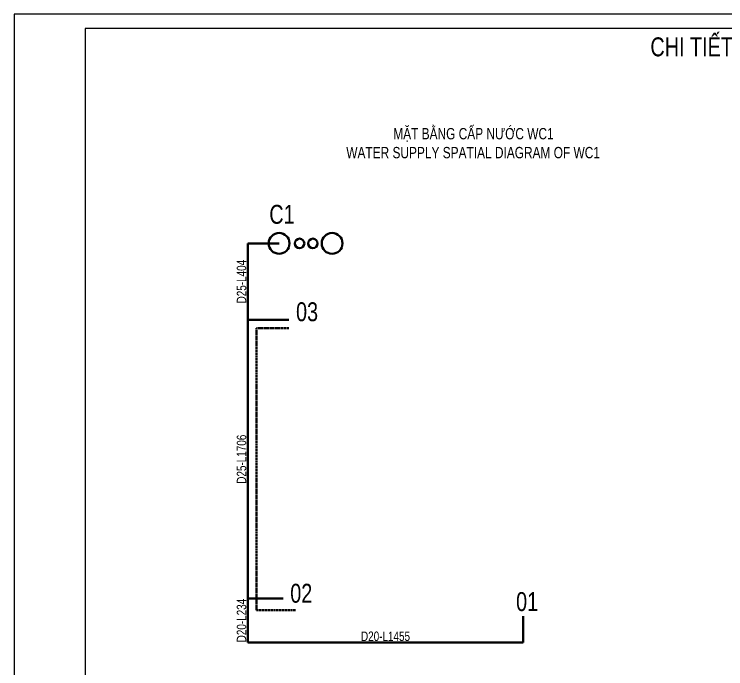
# Model space of a CAD drawing. Header units: millimetres. Extents: x -819040 to 60987, y -269988 to 131461.
# Drawn here: x -51427 to -32618, y -71877 to -54583 of the extents above; entities that cross this region are included whole.
import ezdxf
from ezdxf.xclip import XClip

# ---------------------------------------------------------------- set-up
doc = ezdxf.new("R2010")
doc.units = ezdxf.units.MM
doc.header["$XCLIPFRAME"] = 0
doc.linetypes.add('ACAD_ISO02W100', pattern=[15, 12, -3])
doc.layers.get('0').update_dxf_attribs({"lineweight": 9})
doc.layers.get('Defpoints').update_dxf_attribs({"lineweight": 9})
for name, color, linetype, lineweight in [('CAP LANH-CAT', 4, 'Continuous', 30), ('CAP LANH-CONTINOUS', 4, 'Continuous', 30), ('CAP NONG-HIDDEN', 1, 'ACAD_ISO02W100', 30), ('GHI CHU', 51, 'Continuous', 9), ('GHI CHU @ 10', 51, 'Continuous', 9), ('GHI CHU @ 100', 51, 'Continuous', 9), ('HOP KI THUAT', 11, 'Continuous', 9), ('KHUNG GIAY-A2', 7, 'Continuous', 9), ('KICH THUOC', 21, 'Continuous', 13), ('KICH THUOC @ 10', 21, 'Continuous', 13), ('THOAT HOI-CONTINOUS', 2, 'Continuous', 30), ('THOAT RUA-CONTINOUS', 3, 'Continuous', 30), ('THOAT XI-CONTINOUS', 6, 'Continuous', 30)]:
    doc.layers.add(name, color=color, linetype=linetype, lineweight=lineweight)
doc.styles.add('KICH THUOC', font='arial.ttf', dxfattribs={"width": 0.75})
doc.styles.add('TCVN-10', font='arial.ttf', dxfattribs={"width": 0.75, "height": 10})
doc.styles.add('TCVN-2.5', font='arial.ttf', dxfattribs={"width": 0.75, "height": 2.5})
doc.dimstyles.new('TCVN-5 D-L', dxfattribs={"dimtxt": 5, "dimasz": 1.2, "dimexe": 1.2, "dimexo": 0, "dimgap": 0.8, "dimtad": 1, "dimtoh": 1, "dimdec": 0, "dimzin": 0, "dimdsep": 46, "dimtxsty": 'KICH THUOC', "dimblk": 'ARCHTICK', "dimcen": 1.2, "dimdle": 1.2, "dimse1": 1, "dimse2": 1, "dimsd1": 1, "dimsd2": 1, "dimclrd": 256, "dimclre": 256, "dimclrt": 256, "dimadec": 0, "dimazin": 0, "dimtm": 1e-09, "dimtfac": 1, "dimtdec": 0, "dimtofl": 0, "dimtmove": 0, "dimatfit": 2, "dimfxl": 1, "dimtolj": 1, "dimtzin": 0, "dimlwd": -1, "dimlwe": -1, "dimarcsym": 1})

# ---------------------------------------------------------------- blocks, each defined once
blk = doc.blocks.new('*U57')
at = {"layer": 'CAP LANH-CAT'}
for centre in [(26780, 6640), (55, 2000), (6925, 2000), (7255, 2000), (14125, 2000), (21655, 2000), (21655, 55), (14035, -1945)]:
    blk.add_circle(centre, 55, dxfattribs=at)
at = {"layer": 'CAP LANH-CONTINOUS'}
for p, q in [((26890, 7067.3), (26624, 7064.8)), ((26890, 5756.9), (26890, 7067.3)), ((26890, 7067.3), (27156, 7064.8)), ((26780, 6640), (26890, 6640)), ((26706.6, 5756.9), (27073.4, 5756.9)), ((55, 2000), (-110, 2000)), ((-110, 2000), (-110, -110)), ((6925, 2000), (7044.7, 2000)), ((7044.7, 2000), (7044.7, -110)), ((7255, 2000), (7150.2, 2000)), ((7150.2, 2000), (7150.2, -110)), ((14125, 2000), (14290, 2000)), ((14290, 2000), (14290, -110)), ((106, 1595.5), (-110, 1595.5)), ((7306, 1595.5), (7150.2, 1595.5)), ((6874, 1552.5), (7044.7, 1552.5)), ((14074, 1552.5), (14290, 1552.5)), ((-110, 123.6), (77.1, 123.6)), ((7150.2, 123.6), (7277.1, 123.6)), ((6839.4, 61.3), (7044.7, 61.3)), ((14052.8, 61.2), (14290, 61.2)), ((1345, 30), (1345, -110)), ((5635, 30), (5635, -110)), ((8545, 30), (8545, -110)), ((12835, 30), (12835, -110)), ((1345, -110), (-110, -110)), ((5635, -110), (7044.7, -110)), ((8545, -110), (7150.2, -110)), ((12835, -110), (14290, -110))]:
    blk.add_line(p, q, dxfattribs=at)
at = {"layer": 'CAP NONG-HIDDEN'}
for p, q in [((6874, 1595.5), (7019.1, 1595.5)), ((14074, 1595.5), (14243.8, 1595.5)), ((-63.8, 61.3), (-63.8, 1552.5)), ((106, 1552.5), (-63.8, 1552.5)), ((7306, 1552.5), (7177.9, 1552.5)), ((7019.1, 123.6), (6902.9, 123.6)), ((14243.8, 123.6), (14102.9, 123.6)), ((141.5, 61.3), (-63.8, 61.3)), ((7336.4, 61.3), (7177.9, 61.3))]:
    blk.add_line(p, q, dxfattribs=at)
at = {"layer": 'CAP NONG-HIDDEN', "ltscale": 0.2}
for p, q in [((7019.1, 123.6), (7019.1, 1595.5)), ((14243.8, 123.6), (14243.8, 1595.5)), ((7177.9, 61.3), (7177.9, 1552.5))]:
    blk.add_line(p, q, dxfattribs=at)
at = {"layer": 'HOP KI THUAT'}
for p, q in [((26835, 6780), (26385, 6780)), ((26385, 6780), (26385, 6560)), ((26835, 6720), (26445, 6720)), ((26445, 6720), (26445, 6560))]:
    blk.add_line(p, q, dxfattribs=at)
at = {"layer": 'THOAT HOI-CONTINOUS'}
for centre in [(26608.3, 6640), (233.7, 2000), (6746.3, 2000), (7433.7, 2000), (13946.3, 2000)]:
    blk.add_circle(centre, 25, dxfattribs=at)
at = {"layer": 'THOAT RUA-CONTINOUS'}
for centre in [(26678.7, 6640), (163.3, 2000), (6816.7, 2000), (7363.3, 2000), (14016.7, 2000)]:
    blk.add_circle(centre, 25, dxfattribs=at)
at = {"layer": 'THOAT XI-CONTINOUS'}
for centre in [(26500, 6640), (335, 2000), (6645, 2000), (7535, 2000), (13845, 2000)]:
    blk.add_circle(centre, 55, dxfattribs=at)
at = {"layer": 'GHI CHU @ 100', "char_height": 100, "attachment_point": 1, "style": 'TCVN-2.5'}
for s, heights, insert in [('01', [0], (27061.1, 7037.7)), ('02', [0], (26919.5, 6700.4)), ('C5', [0], (26705.8, 6546.1)), ('C1', [0], (3, 2203.5)), ('C2', [91.2], (6838.7, 2189.3)), ('C3', [0], (7230.8, 2195.8)), ('C4', [0], (14080.8, 2203.1)), ('CX', [0], (21610.8, 2203.1)), ('03', [0], (144.4, 1688.7)), ('CK', [0], (21669.4, 248.1)), ('02', [0], (113.8, 201.2)), ('01', [0], (1307.8, 157.1)), ('CC', [0], (13973.9, -1746.1))]:
    blk.add_mtext_dynamic_manual_height_columns(s, width=428.757, gutter_width=1250, heights=heights, dxfattribs=dict(at, insert=insert))
blk = doc.blocks.new('*D288')
at = {"layer": 'Defpoints', "color": 0, "transparency": 16777216}
for p in [(675.3, 4754.1), (675.3, 4349.6), (675.3, 4349.6)]:
    blk.add_point(p, dxfattribs=at)
at = {"layer": 'KICH THUOC', "transparency": 16777216, "insert": (641.7, 4551.9), "char_height": 50, "attachment_point": 5, "rotation": 90, "style": 'KICH THUOC'}
blk.add_mtext('\\A1;D25-L404', dxfattribs=at)
blk = doc.blocks.new('_ArchTick')
at = {"color": 0, "linetype": 'ByBlock', "const_width": 0.15}
blk.add_lwpolyline([(-0.5, -0.5), (0.5, 0.5)], dxfattribs=at)
blk = doc.blocks.new('*D289')
at = {"layer": 'Defpoints', "color": 0, "transparency": 16777216}
for p in [(675.3, 4349.6), (675.3, 2877.6), (675.3, 2877.6)]:
    blk.add_point(p, dxfattribs=at)
at = {"layer": 'KICH THUOC', "transparency": 16777216, "insert": (641.7, 3613.6), "char_height": 50, "attachment_point": 5, "rotation": 90, "style": 'KICH THUOC'}
blk.add_mtext('\\A1;D25-L1706', dxfattribs=at)
blk = doc.blocks.new('*D290')
at = {"layer": 'Defpoints', "color": 0, "transparency": 16777216}
for p in [(675.3, 2877.6), (675.3, 2644.1), (675.3, 2644.1)]:
    blk.add_point(p, dxfattribs=at)
at = {"layer": 'KICH THUOC', "transparency": 16777216, "insert": (641.7, 2760.9), "char_height": 50, "attachment_point": 5, "rotation": 90, "style": 'KICH THUOC'}
blk.add_mtext('\\A1;D20-L234', dxfattribs=at)
blk = doc.blocks.new('*D291')
at = {"layer": 'Defpoints', "color": 0, "transparency": 16777216}
for p in [(675.3, 2644.1), (2130.3, 2644.1), (2130.3, 2644.1)]:
    blk.add_point(p, dxfattribs=at)
at = {"layer": 'KICH THUOC', "transparency": 16777216, "insert": (1402.8, 2677.6), "char_height": 50, "attachment_point": 5, "style": 'KICH THUOC'}
blk.add_mtext('\\A1;D20-L1455', dxfattribs=at)
blk = doc.blocks.new('ban_ve_chi_tiet_nha_ve_sinh')
at = {"layer": 'GHI CHU'}
ref = blk.add_blockref('*U57', (785.3, 2754.1), dxfattribs=at)
XClip(ref).set_block_clipping_path([(-220.0000000001, -220.000000007), (1930, 2354.2270322666)])
at = {"layer": 'GHI CHU', "insert": (618.4, 5363.8), "char_height": 60, "width": 2482.717, "attachment_point": 1, "style": 'TCVN-10'}
blk.add_mtext('\\pi825.43069;MẶT BẰNG CẤP NƯỚC WC1\\P\\pi576.84099;WATER SUPPLY SPATIAL DIAGRAM OF WC1', dxfattribs=at)
at = {"layer": 'GHI CHU @ 10', "insert": (2792.5, 5842.7), "char_height": 100, "attachment_point": 1, "style": 'TCVN-10'}
blk.add_mtext_dynamic_manual_height_columns('\\pi10.5906;CHI TIẾT NHÀ VỆ SINH WC1 / DETAIL OF RESTROOM WC1\\P\\pi971.13801;TỶ LỆ / SCALE: 1/10', width=2919.015, gutter_width=500, heights=[0], dxfattribs=at)
at = {"layer": 'KICH THUOC @ 10'}
for p1, p2, text, picture, middle in [((675.3, 4754.1), (675.3, 4349.6), 'D25-L404', '*D288', (641.7, 4551.9)), ((675.3, 4349.6), (675.3, 2877.6), 'D25-L1706', '*D289', (641.7, 3613.6)), ((675.3, 2644.1), (2130.3, 2644.1), 'D20-L1455', '*D291', (1402.8, 2677.6))]:
    dim = blk.add_aligned_dim(p1=p1, p2=p2, distance=0, text=text, dimstyle='TCVN-5 D-L', override={"dimscale": 10, "dimpost": 'D-L<>', "dimtix": 0, "dimtofl": 0, "dimtmove": 0, "dimatfit": 2}, dxfattribs=at)
    dim.commit()
    dim.dimension.update_dxf_attribs({"geometry": picture, "text_midpoint": middle})
dim = blk.add_linear_dim(base=(675.3, 2644.1), p1=(675.3, 2877.6), p2=(675.3, 2644.1), angle=270, text='D20-L234', dimstyle='TCVN-5 D-L', override={"dimscale": 10, "dimpost": 'D-L<>', "dimtix": 0, "dimtofl": 0, "dimtmove": 0, "dimatfit": 2}, dxfattribs=at)
dim.commit()
dim.dimension.update_dxf_attribs({"geometry": '*D290', "text_midpoint": (675.3, 2760.9), "dimtype": 129})

msp = doc.modelspace()

# ---------------------------------------------------------------- linework, layer by layer
at = {"layer": 'KHUNG GIAY-A2'}
for points in [[(-51427.5, -86083.2), (-6877.5, -86083.2), (-6877.5, -54583.2), (-51427.5, -54583.2)], [(-49552.5, -85708.2), (-7252.5, -85708.2), (-7252.5, -54958.2), (-49552.5, -54958.2)]]:
    msp.add_lwpolyline(points, close=True, dxfattribs=at)

# ---------------------------------------------------------------- block references
at = {"layer": 'GHI CHU', "xscale": 5, "yscale": 5, "zscale": 5}
msp.add_blockref('ban_ve_chi_tiet_nha_ve_sinh', (-48626.5, -84408.2), dxfattribs=at)

doc.saveas('drawing.dxf')
